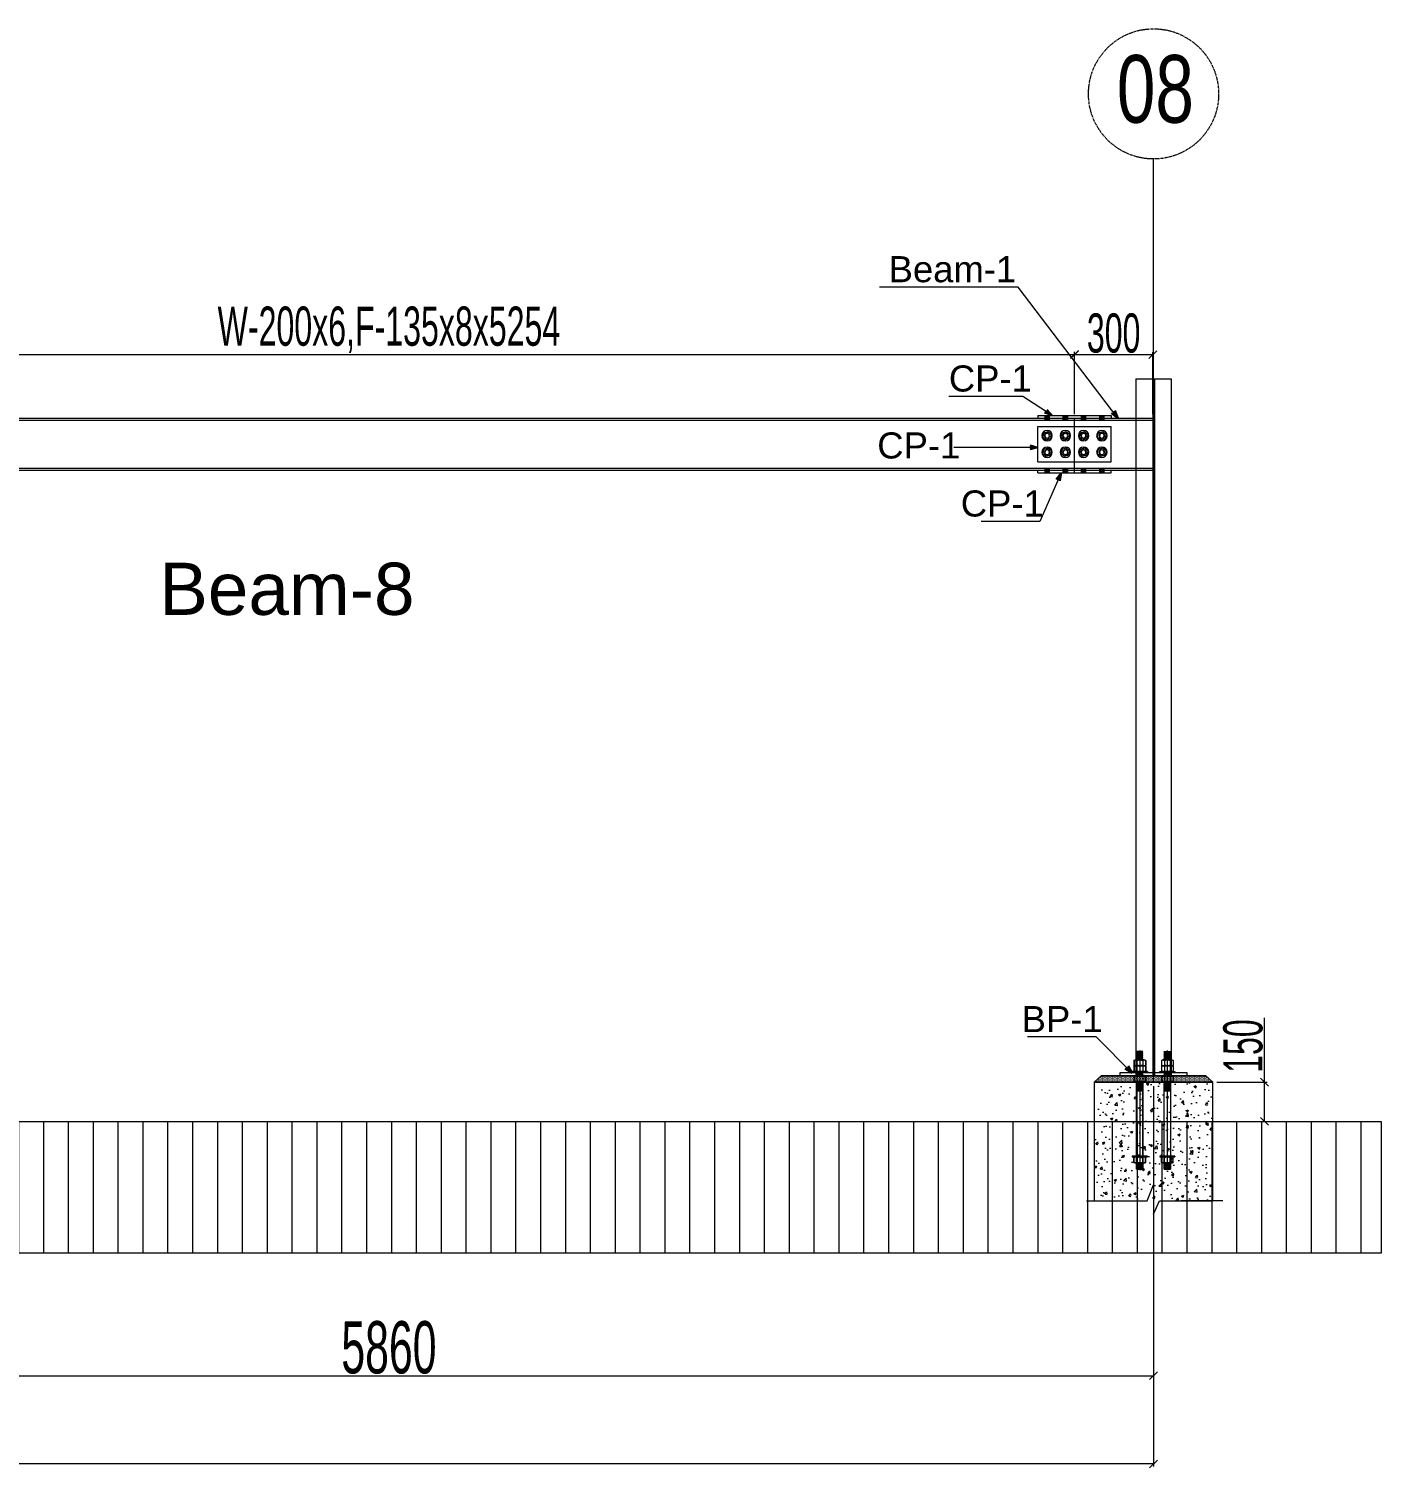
# Model space of a CAD drawing. Header units: millimetres. Extents: x -2070542 to 12330240, y -55001 to 6949969.
# Drawn here: x 1829269 to 1834451, y -41398 to -35875 of the extents above; entities that cross this region are included whole.
import ezdxf

# ---------------------------------------------------------------- set-up
doc = ezdxf.new("R2010")
doc.units = ezdxf.units.MM
doc.header["$LTSCALE"] = 0.5
doc.header["$PDMODE"] = 3
doc.linetypes.add('CENTER2', pattern=[1.125, 0.75, -0.125, 0.125, -0.125])
doc.linetypes.add('DASHDOT2', pattern=[0.5, 0.25, -0.125, 0, -0.125])
for name, color, linetype, lineweight in [('Dimantion', 7, 'Continuous', 9), ('GRIED', 251, 'Continuous', 5), ('HACTH', 8, 'Continuous', 5), ('Profile Sheet', 130, 'Continuous', 9), ('steel col', 1, 'Continuous', 13)]:
    doc.layers.add(name, color=color, linetype=linetype, lineweight=lineweight)
doc.layers.add('G text', color=7, linetype='Continuous')
doc.styles.add('MONOTEXT', font='arial.ttf')
doc.styles.get("Standard").update_dxf_attribs({"font": 'swisscl.ttf', "width": 0.8})
doc.styles.add('style01', font='swisscl.ttf')
doc.dimstyles.new('dim40', dxfattribs={"dimtxt": 40, "dimasz": 30, "dimexe": 10, "dimexo": 15, "dimgap": 5, "dimtad": 1, "dimdec": 0, "dimzin": 0, "dimdsep": 46, "dimtxsty": 'Standard', "dimblk": 'OBLIQUE', "dimcen": 0, "dimclrd": 94, "dimclre": 94, "dimclrt": 6, "dimadec": 0, "dimazin": 0, "dimtfac": 1, "dimtdec": 0, "dimtofl": 0, "dimtmove": 0, "dimatfit": 3, "dimldrblk": 'OPEN30', "dimfxl": 100, "dimtolj": 1, "dimtzin": 0, "dimlwd": 13, "dimlwe": 13, "dimarcsym": 0})
pattern_1 = [(50, (2115342.92, -73372.736), (91.092334, -7.969543), [9.525, -104.775]), (355, (2115342.92, -73372.74), (-17.621413, 95.52832), [7.62, -83.82]), (100.451, (2115350.51, -73373.4), (73.47125, 87.558344), [8.095, -89.045]), (46.1842, (2115342.92, -73347.34), (135.53952, -21.021164), [14.2875, -157.1625]), (96.6356, (2115354.22, -73349.09), (118.70212, 123.71278), [12.1425, -133.5675]), (351.184, (2115342.92, -73347.34), (118.7023, 123.71256), [11.43, -125.73]), (21, (2115355.62, -73353.686), (75.80744, -51.13276), [9.525, -104.775]), (326, (2115355.62, -73353.69), (30.901014, 92.093983), [7.62, -83.82]), (71.4514, (2115361.94, -73357.95), (106.708245, 40.96143), [8.095, -89.045]), (37.5, (2115342.92, -73372.736), (1.5443016, 42.2775194), [0, -82.804, 0, -85.09, 0, -84.1375]), (7.5, (2115342.92, -73372.736), (33.409831, 50.0902874), [0, -48.514, 0, -80.899, 0, -32.0675]), (327.5, (2115314.6, -73372.736), (67.7952976, -2.864372), [0, -31.75, 0, -99.06, 0, -131.445]), (317.5, (2115301.9, -73372.736), (74.064591, 12.713246), [0, -41.275, 0, -65.786, 0, -93.345])]
pattern_2 = [(180, (1551814.855, -73377.736), (-2.38125, 4.7625), [0, -4.7625])]

# ---------------------------------------------------------------- blocks, each defined once
blk = doc.blocks.new('Hex Nut - 10 mm side')
at = {"color": 0, "linetype": 'Continuous'}
for p, q in [((-9.2, -6.8), (-9.2, 6.8)), ((-0.7, 9.1), (-8.5, 9.1)), ((-0.7, 4.5), (-8.5, 4.5)), ((0, -6.8), (0, 6.8)), ((-0.7, -4.5), (-8.5, -4.5)), ((-0.7, -9.1), (-8.5, -9.1))]:
    blk.add_line(p, q, dxfattribs=at)
for centre, radius, start, end in [((-5, 6.8), 4.19, 147.1328, 212.8672), ((6.6, 0), 15.7, 163.2214, 196.7786), ((-4.2, 6.8), 4.19, 327.1328, 32.8672), ((-15.7, 0), 15.7, 343.2214, 16.7787), ((-5, -6.8), 4.19, 147.1328, 212.8672), ((-4.2, -6.8), 4.19, 327.1328, 32.8672)]:
    blk.add_arc(centre, radius, start, end, dxfattribs=at)
blk = doc.blocks.new('dfewer')
at = {"layer": 'Profile Sheet', "ltscale": 8}
blk.add_line((2170268.4, 1870419.9), (2170268.4, 1869965), dxfattribs=at)
at = {"layer": 'steel col', "lineweight": 9}
for p, q in [((2170280.4, 1870415), (2170256.4, 1870415)), ((2170257.9, 1870412.5), (2170256.4, 1870415)), ((2170278.9, 1870412.5), (2170256.4, 1870415)), ((2170256.4, 1870410), (2170257.9, 1870412.5)), ((2170280.4, 1870410), (2170256.4, 1870410)), ((2170257.9, 1870407.5), (2170256.4, 1870410)), ((2170278.9, 1870407.5), (2170256.4, 1870410)), ((2170256.4, 1870405), (2170257.9, 1870407.5)), ((2170280.4, 1870405), (2170256.4, 1870405)), ((2170257.9, 1870402.5), (2170256.4, 1870405)), ((2170278.9, 1870402.5), (2170256.4, 1870405)), ((2170256.4, 1870400), (2170257.9, 1870402.5)), ((2170280.4, 1870400), (2170256.4, 1870400)), ((2170257.9, 1870397.5), (2170256.4, 1870400)), ((2170278.9, 1870397.5), (2170256.4, 1870400)), ((2170256.4, 1870395), (2170257.9, 1870397.5)), ((2170280.4, 1870395), (2170256.4, 1870395)), ((2170257.9, 1870392.5), (2170256.4, 1870395)), ((2170278.9, 1870392.5), (2170256.4, 1870395)), ((2170256.4, 1870390), (2170257.9, 1870392.5)), ((2170280.4, 1870390), (2170256.4, 1870390)), ((2170257.9, 1870387.5), (2170256.4, 1870390)), ((2170278.9, 1870387.5), (2170256.4, 1870390)), ((2170256.4, 1870385), (2170257.9, 1870387.5)), ((2170280.4, 1870385), (2170256.4, 1870385)), ((2170257.4, 1870383.3), (2170256.4, 1870385)), ((2170271.1, 1870383.3), (2170256.4, 1870385)), ((2170278.9, 1870412.5), (2170257.9, 1870412.5)), ((2170280.4, 1870410), (2170257.9, 1870412.5)), ((2170278.9, 1870407.5), (2170257.9, 1870407.5)), ((2170280.4, 1870405), (2170257.9, 1870407.5)), ((2170278.9, 1870402.5), (2170257.9, 1870402.5)), ((2170280.4, 1870400), (2170257.9, 1870402.5)), ((2170278.9, 1870397.5), (2170257.9, 1870397.5)), ((2170280.4, 1870395), (2170257.9, 1870397.5)), ((2170278.9, 1870392.5), (2170257.9, 1870392.5)), ((2170280.4, 1870390), (2170257.9, 1870392.5)), ((2170278.9, 1870387.5), (2170257.9, 1870387.5)), ((2170280.4, 1870385), (2170257.9, 1870387.5)), ((2170278.9, 1870412.5), (2170280.4, 1870415)), ((2170280.4, 1870410), (2170278.9, 1870412.5)), ((2170278.9, 1870407.5), (2170280.4, 1870410)), ((2170280.4, 1870405), (2170278.9, 1870407.5)), ((2170278.9, 1870402.5), (2170280.4, 1870405)), ((2170280.4, 1870400), (2170278.9, 1870402.5)), ((2170278.9, 1870397.5), (2170280.4, 1870400)), ((2170280.4, 1870395), (2170278.9, 1870397.5)), ((2170278.9, 1870392.5), (2170280.4, 1870395)), ((2170280.4, 1870390), (2170278.9, 1870392.5)), ((2170278.9, 1870387.5), (2170280.4, 1870390)), ((2170280.4, 1870385), (2170278.9, 1870387.5)), ((2170279.4, 1870383.3), (2170280.4, 1870385)), ((2170238.9, 1870338.4), (2170238.9, 1870335)), ((2170297.4, 1870338.4), (2170238.9, 1870338.4)), ((2170268.4, 1870335), (2170238.9, 1870335)), ((2170239.2, 1870335), (2170297.6, 1870335)), ((2170288.4, 1870335), (2170248.4, 1870335)), ((2170280.4, 1870335), (2170256.4, 1870335)), ((2170256.4, 1870332.5), (2170257.9, 1870335)), ((2170280.4, 1870332.5), (2170256.4, 1870332.5)), ((2170257.9, 1870330), (2170256.4, 1870332.5)), ((2170278.9, 1870330), (2170256.4, 1870332.5)), ((2170256.4, 1870327.5), (2170257.9, 1870330)), ((2170280.4, 1870327.5), (2170256.4, 1870327.5)), ((2170257.9, 1870325), (2170256.4, 1870327.5)), ((2170256.7, 1870323), (2170257.9, 1870325)), ((2170278.9, 1870335), (2170257.9, 1870335)), ((2170280.4, 1870332.5), (2170257.9, 1870335)), ((2170278.9, 1870330), (2170257.9, 1870330)), ((2170280.4, 1870327.5), (2170257.9, 1870330)), ((2170278.9, 1870325), (2170257.9, 1870325)), ((2170280.4, 1870323), (2170257.9, 1870325)), ((2170268.4, 1870335), (2170297.4, 1870335)), ((2170280.4, 1870332.5), (2170278.9, 1870335)), ((2170278.9, 1870330), (2170280.4, 1870332.5)), ((2170280.4, 1870327.5), (2170278.9, 1870330)), ((2170278.9, 1870325), (2170280.4, 1870327.5)), ((2170280.4, 1870323), (2170278.9, 1870325)), ((2170297.4, 1870335), (2170297.4, 1870338.4)), ((2170280.4, 1870300.5), (2170256.4, 1870300.5)), ((2170257.9, 1870298), (2170256.4, 1870300.5)), ((2170278.9, 1870298), (2170256.4, 1870300.5)), ((2170256.4, 1870295), (2170257.9, 1870298)), ((2170280.4, 1870295), (2170256.4, 1870295)), ((2170280.4, 1870295), (2170256.4, 1870295)), ((2170257.9, 1870292.5), (2170256.4, 1870295)), ((2170278.9, 1870292.5), (2170256.4, 1870295)), ((2170256.4, 1870289.4), (2170257.9, 1870292.5)), ((2170280.4, 1870289.4), (2170256.4, 1870289.4)), ((2170280.4, 1870289.4), (2170256.4, 1870289.4)), ((2170257.9, 1870286.9), (2170256.4, 1870289.4)), ((2170278.9, 1870286.9), (2170256.4, 1870289.4)), ((2170256.4, 1870283.9), (2170257.9, 1870286.9)), ((2170280.4, 1870283.9), (2170256.4, 1870283.9)), ((2170280.4, 1870283.9), (2170256.4, 1870283.9)), ((2170257.9, 1870281.4), (2170256.4, 1870283.9)), ((2170278.9, 1870281.4), (2170256.4, 1870283.9)), ((2170256.4, 1870278.3), (2170257.9, 1870281.4)), ((2170280.4, 1870278.3), (2170256.4, 1870278.3)), ((2170280.4, 1870278.3), (2170256.4, 1870278.3)), ((2170257.9, 1870275.8), (2170256.4, 1870278.3)), ((2170278.9, 1870275.8), (2170256.4, 1870278.3)), ((2170256.4, 1870272.8), (2170257.9, 1870275.8)), ((2170280.4, 1870272.8), (2170256.4, 1870272.8)), ((2170280.4, 1870272.8), (2170256.4, 1870272.8)), ((2170257.9, 1870270.3), (2170256.4, 1870272.8)), ((2170278.9, 1870270.3), (2170256.4, 1870272.8)), ((2170256.4, 1870267.2), (2170257.9, 1870270.3)), ((2170278.9, 1870298), (2170257.9, 1870298)), ((2170280.4, 1870295), (2170257.9, 1870298)), ((2170278.9, 1870292.5), (2170257.9, 1870292.5)), ((2170280.4, 1870289.4), (2170257.9, 1870292.5)), ((2170278.9, 1870286.9), (2170257.9, 1870286.9)), ((2170280.4, 1870283.9), (2170257.9, 1870286.9)), ((2170278.9, 1870281.4), (2170257.9, 1870281.4)), ((2170280.4, 1870278.3), (2170257.9, 1870281.4)), ((2170278.9, 1870275.8), (2170257.9, 1870275.8)), ((2170280.4, 1870272.8), (2170257.9, 1870275.8)), ((2170278.9, 1870270.3), (2170257.9, 1870270.3)), ((2170280.4, 1870267.2), (2170257.9, 1870270.3)), ((2170278.9, 1870298), (2170280.4, 1870300.5)), ((2170280.4, 1870295), (2170278.9, 1870298)), ((2170278.9, 1870292.5), (2170280.4, 1870295)), ((2170280.4, 1870289.4), (2170278.9, 1870292.5)), ((2170278.9, 1870286.9), (2170280.4, 1870289.4)), ((2170280.4, 1870283.9), (2170278.9, 1870286.9)), ((2170278.9, 1870281.4), (2170280.4, 1870283.9)), ((2170280.4, 1870278.3), (2170278.9, 1870281.4)), ((2170278.9, 1870275.8), (2170280.4, 1870278.3)), ((2170280.4, 1870272.8), (2170278.9, 1870275.8)), ((2170278.9, 1870270.3), (2170280.4, 1870272.8)), ((2170280.4, 1870267.2), (2170278.9, 1870270.3)), ((2170280.4, 1870267.2), (2170256.4, 1870267.2)), ((2170280.4, 1870267.2), (2170256.4, 1870267.2)), ((2170257.9, 1870265), (2170256.4, 1870267.2)), ((2170279, 1870265), (2170256.4, 1870267.2)), ((2170256.4, 1870265), (2170280.4, 1870265)), ((2170279, 1870265), (2170257.9, 1870265)), ((2170279, 1870265), (2170280.4, 1870267.2)), ((2170268.4, 1870015), (2170238.9, 1870015)), ((2170238.9, 1870015), (2170297.4, 1870015)), ((2170238.9, 1870015), (2170238.9, 1870011.5)), ((2170297.4, 1870011.5), (2170238.9, 1870011.5)), ((2170288.4, 1870015), (2170248.4, 1870015)), ((2170268.4, 1870015), (2170297.4, 1870015)), ((2170297.4, 1870015), (2170297.4, 1870011.5)), ((2170256.4, 1869985), (2170257.9, 1869987.5)), ((2170280.4, 1869985), (2170256.4, 1869985)), ((2170257.9, 1869982.5), (2170256.4, 1869985)), ((2170278.9, 1869982.5), (2170256.4, 1869985)), ((2170256.4, 1869980), (2170257.9, 1869982.5)), ((2170280.4, 1869980), (2170256.4, 1869980)), ((2170257.9, 1869977.5), (2170256.4, 1869980)), ((2170278.9, 1869977.5), (2170256.4, 1869980)), ((2170256.4, 1869975), (2170257.9, 1869977.5)), ((2170280.4, 1869975), (2170256.4, 1869975)), ((2170257.9, 1869972.5), (2170256.4, 1869975)), ((2170278.9, 1869972.5), (2170256.4, 1869975)), ((2170256.4, 1869970), (2170257.9, 1869972.5)), ((2170280.4, 1869970), (2170256.4, 1869970)), ((2170257.9, 1869967.5), (2170256.4, 1869970)), ((2170278.9, 1869967.5), (2170256.4, 1869970)), ((2170256.4, 1869965), (2170257.9, 1869967.5)), ((2170280.4, 1869965), (2170256.4, 1869965)), ((2170257.9, 1869987.5), (2170256.9, 1869989.1)), ((2170278.9, 1869987.5), (2170257.9, 1869987.5)), ((2170280.4, 1869985), (2170257.9, 1869987.5)), ((2170278.9, 1869982.5), (2170257.9, 1869982.5)), ((2170280.4, 1869980), (2170257.9, 1869982.5)), ((2170278.9, 1869977.5), (2170257.9, 1869977.5)), ((2170280.4, 1869975), (2170257.9, 1869977.5)), ((2170278.9, 1869972.5), (2170257.9, 1869972.5)), ((2170280.4, 1869970), (2170257.9, 1869972.5)), ((2170278.9, 1869967.5), (2170257.9, 1869967.5)), ((2170278.9, 1869967.5), (2170257.9, 1869967.5)), ((2170280.4, 1869965), (2170257.9, 1869967.5)), ((2170278.9, 1869987.5), (2170264.6, 1869989.1)), ((2170278.9, 1869987.5), (2170279.8, 1869989.1)), ((2170280.4, 1869985), (2170278.9, 1869987.5)), ((2170278.9, 1869982.5), (2170280.4, 1869985)), ((2170280.4, 1869980), (2170278.9, 1869982.5)), ((2170278.9, 1869977.5), (2170280.4, 1869980)), ((2170280.4, 1869975), (2170278.9, 1869977.5)), ((2170278.9, 1869972.5), (2170280.4, 1869975)), ((2170280.4, 1869970), (2170278.9, 1869972.5)), ((2170278.9, 1869967.5), (2170280.4, 1869970)), ((2170280.4, 1869965), (2170278.9, 1869967.5))]:
    blk.add_line(p, q, dxfattribs=at)
blk.add_lwpolyline([(2170280.4, 1869965), (2170280.4, 1870300.5), (2170256.4, 1870300.5), (2170256.4, 1869965)], dxfattribs=at)
at = {"layer": 'steel col', "lineweight": 9, "extrusion": (0, 0, -1), "yscale": 2.453299200162292, "rotation": 90}
for p, xscale, zscale in [((-2170268.4, 1870383.3), 2.453299200162292, -2.4532992), ((-2170268.4, 1870360.9), 2.453299200162292, -2.4532992), ((-2170268.4, 1869989.1), -2.453299200162292, -2.453299200162292)]:
    blk.add_blockref('Hex Nut - 10 mm side', p, dxfattribs=dict(at, xscale=xscale, zscale=zscale))
at = {"layer": 'steel col', "lineweight": 9, "yscale": 2.453299200162292, "zscale": 2.453299200162292, "rotation": 90}
for p, xscale in [((2170268.4, 1870383.3), 2.453299200162292), ((2170268.4, 1870360.9), 2.453299200162292), ((2170268.4, 1870323), 2.453299200162292), ((2170268.4, 1869989.1), -2.453299200162292)]:
    blk.add_blockref('Hex Nut - 10 mm side', p, dxfattribs=dict(at, xscale=xscale))
blk = doc.blocks.new('_Oblique')
at = {"color": 0, "linetype": 'ByBlock', "lineweight": -2}
blk.add_line((-0.5, -0.5), (0.5, 0.5), dxfattribs=at)
blk = doc.blocks.new('_Open30')
at = {"color": 0, "linetype": 'ByBlock', "lineweight": -2}
for p, q in [((-1, 0.27), (0, 0)), ((0, 0), (-1, -0.27)), ((0, 0), (-1, 0))]:
    blk.add_line(p, q, dxfattribs=at)
blk = doc.blocks.new('*D157')
at = {"color": 94, "lineweight": 13, "transparency": 16777216}
for p, q in [((1834003.9, -39911.5), (1834003.9, -39664.6)), ((1833821.4, -39911.5), (1834013.9, -39911.5)), ((1834003.9, -40061.5), (1834003.9, -39911.5)), ((1833821.4, -40061.5), (1834013.9, -40061.5))]:
    blk.add_line(p, q, dxfattribs=at)
at = {"layer": 'Defpoints', "color": 0, "lineweight": 13, "transparency": 16777216}
for p in [(1833806.4, -39911.5), (1834003.9, -39911.5), (1833806.4, -40061.5)]:
    blk.add_point(p, dxfattribs=at)
at = {"color": 94, "lineweight": 13, "transparency": 16777216, "xscale": 30, "yscale": 30, "zscale": 30}
for p, rotation in [((1834003.9, -39911.5), 90), ((1834003.9, -40061.5), 270)]:
    blk.add_blockref('_Oblique', p, dxfattribs=dict(at, rotation=rotation))
at = {"color": 6, "lineweight": 18, "transparency": 16777216, "insert": (1833922.1, -39773), "char_height": 150, "attachment_point": 5, "rotation": 90}
blk.add_mtext('\\A1;150', dxfattribs=at)
blk = doc.blocks.new('*D158')
at = {"color": 94, "lineweight": 13, "transparency": 16777216}
for p, q in [((1834003.9, -39911.5), (1834003.9, -39664.6)), ((1833821.4, -39911.5), (1834013.9, -39911.5)), ((1834003.9, -40061.5), (1834003.9, -39911.5)), ((1833821.4, -40061.5), (1834013.9, -40061.5))]:
    blk.add_line(p, q, dxfattribs=at)
at = {"layer": 'Defpoints', "color": 0, "lineweight": 13, "transparency": 16777216}
for p in [(1833806.4, -39911.5), (1834003.9, -39911.5), (1833806.4, -40061.5)]:
    blk.add_point(p, dxfattribs=at)
at = {"color": 94, "lineweight": 13, "transparency": 16777216, "xscale": 30, "yscale": 30, "zscale": 30}
for p, rotation in [((1834003.9, -39911.5), 90), ((1834003.9, -40061.5), 270)]:
    blk.add_blockref('_Oblique', p, dxfattribs=dict(at, rotation=rotation))
at = {"color": 6, "lineweight": 18, "transparency": 16777216, "insert": (1833922.1, -39773), "char_height": 150, "attachment_point": 5, "rotation": 90}
blk.add_mtext('\\A1;150', dxfattribs=at)
blk = doc.blocks.new('*D136')
at = {"color": 94, "lineweight": 13, "transparency": 16777216}
for p, q in [((1828021.9, -37351.5), (1828021.9, -37112.6)), ((1833275.9, -37351.5), (1833275.9, -37112.6)), ((1828021.9, -37122.6), (1833275.9, -37122.6))]:
    blk.add_line(p, q, dxfattribs=at)
at = {"layer": 'Defpoints', "color": 0, "lineweight": 13, "transparency": 16777216}
for p in [(1833275.9, -37122.6), (1828021.9, -37366.5), (1833275.9, -37366.5)]:
    blk.add_point(p, dxfattribs=at)
at = {"color": 94, "lineweight": 13, "transparency": 16777216, "xscale": 30, "yscale": 30, "zscale": 30, "rotation": 180}
blk.add_blockref('_Oblique', (1828021.9, -37122.6), dxfattribs=at)
at = {"color": 94, "lineweight": 13, "transparency": 16777216, "xscale": 30, "yscale": 30, "zscale": 30}
blk.add_blockref('_Oblique', (1833275.9, -37122.6), dxfattribs=at)
at = {"color": 6, "lineweight": 18, "transparency": 16777216, "insert": (1830648.9, -37028.3), "char_height": 150, "attachment_point": 5}
blk.add_mtext('\\A1;W-200x6,F-135x8x5254', dxfattribs=at)
blk = doc.blocks.new('18 mm nut')
at = {"color": 1, "lineweight": 0}
blk.add_lwpolyline([(2042693.6, 1753460.5), (2042685.1, 1753445.8), (2042693.6, 1753431.1), (2042710.6, 1753431.1), (2042719.1, 1753445.8), (2042710.6, 1753460.5)], close=True, dxfattribs=at)
at = {"lineweight": 0}
blk.add_circle((2042702.1, 1753445.8), 20, dxfattribs=at)
at = {"color": 7, "linetype": 'DASHDOT2', "lineweight": 15, "ltscale": 20}
blk.add_circle((2042701.9, 1753445.6), 11, dxfattribs=at)
at = {"color": 1, "lineweight": 0}
blk.add_circle((2042702.1, 1753445.8), 9, dxfattribs=at)
blk = doc.blocks.new('erwrrw')
at = {"layer": 'steel col', "lineweight": 18}
for p, q in [((1844168.8, 59694.1), (1844168.8, 59829.1)), ((1844168.8, 59829.1), (1844448.8, 59829.1)), ((1844448.8, 59694.1), (1844448.8, 59829.1)), ((1844168.8, 59694.1), (1844448.8, 59694.1))]:
    blk.add_line(p, q, dxfattribs=at)
at = {"lineweight": 13, "extrusion": (0, 0, -1), "zscale": -1}
for p, rotation in [((-2164676.4, -2613126.1), 42.52046294639687), ((-2164746.3, -2613126.1), 42.52046294639698), ((-2164816.3, -2613126.1), 42.52046294639698), ((-2164886.3, -2613126.1), 42.52046294639687), ((-2164676.4, -2613189.6), 42.52046294639687), ((-2164746.3, -2613189.6), 42.52046294639698), ((-2164816.3, -2613189.6), 42.52046294639698), ((-2164886.3, -2613189.6), 42.52046294639687)]:
    blk.add_blockref('18 mm nut', p, dxfattribs=dict(at, rotation=rotation))
blk = doc.blocks.new('tetet')
at = {"lineweight": 13}
blk.add_line((1842239.1, 59281.1), (1842239.1, 59491.1), dxfattribs=at)
at = {"color": 6, "const_width": 22}
for points in [[(1842134.1, 59501.1), (1842134.1, 59483.1)], [(1842204.1, 59501.1), (1842204.1, 59483.1)], [(1842274.1, 59501.1), (1842274.1, 59483.1)], [(1842344.1, 59501.1), (1842344.1, 59483.1)], [(1842134.1, 59299.1), (1842134.1, 59281.1)], [(1842204.1, 59299.1), (1842204.1, 59281.1)], [(1842274.1, 59299.1), (1842274.1, 59281.1)], [(1842344.1, 59299.1), (1842344.1, 59281.1)]]:
    blk.add_lwpolyline(points, dxfattribs=at)
at = {"layer": 'steel col', "lineweight": 18}
for p, q in [((1842099.1, 59501.1), (1842379.1, 59501.1)), ((1842099.1, 59501.1), (1842099.1, 59491.1)), ((1842134.1, 59483.1), (1842134.1, 59493.1)), ((1842204.1, 59483.1), (1842204.1, 59493.1)), ((1842274.1, 59483.1), (1842274.1, 59493.1)), ((1842344.1, 59483.1), (1842344.1, 59493.1)), ((1842379.1, 59501.1), (1842379.1, 59491.1)), ((1842099.1, 59281.1), (1842099.1, 59291.1)), ((1842099.1, 59281.1), (1842379.1, 59281.1)), ((1842134.1, 59281.1), (1842134.1, 59291.1)), ((1842204.1, 59281.1), (1842204.1, 59291.1)), ((1842274.1, 59281.1), (1842274.1, 59291.1)), ((1842344.1, 59281.1), (1842344.1, 59291.1)), ((1842379.1, 59281.1), (1842379.1, 59291.1))]:
    blk.add_line(p, q, dxfattribs=at)
at = {"lineweight": 13}
blk.add_blockref('erwrrw', (-2069.7, -370.5), dxfattribs=at)
blk = doc.blocks.new('*D138')
at = {"color": 94, "lineweight": 13, "transparency": 16777216}
for p, q in [((1833275.9, -37351.5), (1833275.9, -37113.6)), ((1833575.9, -37351.5), (1833575.9, -37113.6)), ((1833275.9, -37123.6), (1833575.9, -37123.6))]:
    blk.add_line(p, q, dxfattribs=at)
at = {"layer": 'Defpoints', "color": 0, "lineweight": 13, "transparency": 16777216}
for p in [(1833575.9, -37123.6), (1833275.9, -37366.5), (1833575.9, -37366.5)]:
    blk.add_point(p, dxfattribs=at)
at = {"color": 94, "lineweight": 13, "transparency": 16777216, "xscale": 30, "yscale": 30, "zscale": 30, "rotation": 180}
blk.add_blockref('_Oblique', (1833275.9, -37123.6), dxfattribs=at)
at = {"color": 94, "lineweight": 13, "transparency": 16777216, "xscale": 30, "yscale": 30, "zscale": 30}
blk.add_blockref('_Oblique', (1833575.9, -37123.6), dxfattribs=at)
at = {"color": 6, "lineweight": 18, "transparency": 16777216, "insert": (1833425.9, -37041.7), "char_height": 150, "attachment_point": 5}
blk.add_mtext('\\A1;300', dxfattribs=at)
blk = doc.blocks.new('*D190')
at = {"color": 94, "lineweight": 13, "transparency": 16777216}
for p, q in [((1827718.9, -39926.5), (1827718.9, -41046.1)), ((1833578.9, -39926.5), (1833578.9, -41046.1)), ((1827718.9, -41036.1), (1833578.9, -41036.1))]:
    blk.add_line(p, q, dxfattribs=at)
at = {"layer": 'Defpoints', "color": 0, "lineweight": 13, "transparency": 16777216}
for p in [(1827718.9, -39911.5), (1833578.9, -39911.5), (1833578.9, -41036.1)]:
    blk.add_point(p, dxfattribs=at)
at = {"color": 94, "lineweight": 13, "transparency": 16777216, "xscale": 30, "yscale": 30, "zscale": 30, "rotation": 180}
blk.add_blockref('_Oblique', (1827718.9, -41036.1), dxfattribs=at)
at = {"color": 94, "lineweight": 13, "transparency": 16777216, "xscale": 30, "yscale": 30, "zscale": 30}
blk.add_blockref('_Oblique', (1833578.9, -41036.1), dxfattribs=at)
at = {"color": 6, "lineweight": 18, "transparency": 16777216, "insert": (1830648.9, -40928.6), "char_height": 200, "attachment_point": 5}
blk.add_mtext('\\A1;5860', dxfattribs=at)
blk = doc.blocks.new('*D191')
at = {"color": 94, "lineweight": 13, "transparency": 16777216}
for p, q in [((1808955.9, -39926.5), (1808955.9, -41384.4)), ((1833578.9, -39926.5), (1833578.9, -41384.4)), ((1833578.9, -41374.4), (1808955.9, -41374.4))]:
    blk.add_line(p, q, dxfattribs=at)
at = {"layer": 'Defpoints', "color": 0, "lineweight": 13, "transparency": 16777216}
for p in [(1808955.9, -39911.5), (1833578.9, -39911.5), (1808955.9, -41374.4)]:
    blk.add_point(p, dxfattribs=at)
at = {"color": 94, "lineweight": 13, "transparency": 16777216, "xscale": 30, "yscale": 30, "zscale": 30, "rotation": 180}
blk.add_blockref('_Oblique', (1808955.9, -41374.4), dxfattribs=at)
at = {"color": 94, "lineweight": 13, "transparency": 16777216, "xscale": 30, "yscale": 30, "zscale": 30}
blk.add_blockref('_Oblique', (1833578.9, -41374.4), dxfattribs=at)
at = {"color": 6, "lineweight": 18, "transparency": 16777216, "insert": (1821262.5, -41266.9), "char_height": 200, "attachment_point": 5}
blk.add_mtext('\\A1;24623', dxfattribs=at)

msp = doc.modelspace()

# ---------------------------------------------------------------- hatches: boundary and pattern name
at = {"lineweight": 13}
h = msp.add_hatch(dxfattribs=at)
h.set_pattern_fill('DOTS', color=256, scale=3, style=0)
h.set_pattern_definition(pattern_2)
h.paths.add_polyline_path([(1833779.8, -39886.5), (1833377.9, -39886.5), (1833351.4, -39911.5), (1833806.4, -39911.5)])
h = msp.add_hatch(dxfattribs=at)
h.set_pattern_fill('DOTS', color=256, scale=3, style=0)
h.set_pattern_definition(pattern_2)
h.paths.add_polyline_path([(1833779.8, -39886.5), (1833377.9, -39886.5), (1833351.4, -39911.5), (1833806.4, -39911.5)])
at = {"layer": 'Dimantion', "lineweight": 9}
h = msp.add_hatch(dxfattribs=at)
h.set_pattern_fill('ANSI31', color=251, scale=30, angle=45, style=0)
h.set_pattern_definition([(90, (2106884.5, 30299.07), (-95.25, 2e-14), [])])
h.paths.add_polyline_path([(1808395.1, -40061.5), (1834451.1, -40061.5), (1834451.1, -40566.3), (1808395.1, -40566.3)])
at = {"layer": 'HACTH'}
h = msp.add_hatch(dxfattribs=at)
h.set_pattern_fill('AR-CONC', color=256, scale=0.5)
h.set_pattern_definition(pattern_1)
edge = h.paths.add_edge_path()
edge.add_line((1833601.9, -40366.5), (1833806.4, -40366.5))
edge.add_line((1833806.4, -40366.5), (1833806.4, -39911.5))
edge.add_line((1833806.4, -39911.5), (1833351.4, -39911.5))
edge.add_line((1833351.4, -39911.5), (1833351.4, -40366.5))
edge.add_line((1833351.4, -40366.5), (1833553.9, -40366.5))
h = msp.add_hatch(dxfattribs=at)
h.set_pattern_fill('AR-CONC', color=256, scale=0.5)
h.set_pattern_definition(pattern_1)
edge = h.paths.add_edge_path()
edge.add_line((1833601.9, -40366.5), (1833806.4, -40366.5))
edge.add_line((1833806.4, -40366.5), (1833806.4, -39911.5))
edge.add_line((1833806.4, -39911.5), (1833351.4, -39911.5))
edge.add_line((1833351.4, -39911.5), (1833351.4, -40366.5))
edge.add_line((1833351.4, -40366.5), (1833553.9, -40366.5))

# ---------------------------------------------------------------- linework, layer by layer
at = {"lineweight": 13}
for p, q in [((1833578.9, -39911.5), (1833578.9, -36373.8)), ((1833511.4, -37216.5), (1833646.4, -37216.5)), ((1833575.9, -37216.5), (1833575.9, -39886.5)), ((1833578.9, -37216.5), (1833578.9, -39886.5)), ((1833578.9, -37216.5), (1833578.9, -39886.5)), ((1833581.9, -37216.5), (1833581.9, -39886.5)), ((1833351.4, -39911.5), (1833806.4, -39911.5)), ((1833351.4, -39911.5), (1833806.4, -39911.5)), ((1833779.8, -39886.5), (1833377.9, -39886.5)), ((1833779.8, -39886.5), (1833377.9, -39886.5)), ((1833553.9, -40366.5), (1833578.9, -40304.6)), ((1833553.9, -40366.5), (1833578.9, -40304.6)), ((1833578.9, -40304.6), (1833578.9, -40417.4)), ((1833578.9, -40304.6), (1833578.9, -40417.4)), ((1833322.5, -40366.5), (1833553.9, -40366.5)), ((1833322.5, -40366.5), (1833553.9, -40366.5)), ((1833578.9, -40417.4), (1833601.9, -40366.5)), ((1833578.9, -40417.4), (1833601.9, -40366.5)), ((1833601.9, -40366.5), (1833797, -40366.5)), ((1833601.9, -40366.5), (1833797, -40366.5)), ((1833844.5, -40366.5), (1833682.9, -40366.5)), ((1833844.5, -40366.5), (1833682.9, -40366.5))]:
    msp.add_line(p, q, dxfattribs=at)
msp.add_lwpolyline([(1833779.8, -39886.5), (1833377.9, -39886.5), (1833351.4, -39911.5), (1833806.4, -39911.5)], close=True, dxfattribs=at)
msp.add_lwpolyline([(1833779.8, -39886.5), (1833377.9, -39886.5), (1833351.4, -39911.5), (1833806.4, -39911.5)], close=True, dxfattribs=at)
at = {"layer": 'Dimantion', "color": 251, "lineweight": 9}
msp.add_lwpolyline([(1808395.1, -40061.5), (1834451.1, -40061.5), (1834451.1, -40566.3), (1808395.1, -40566.3)], close=True, dxfattribs=at)
at = {"layer": 'GRIED', "linetype": 'CENTER2', "ltscale": 30}
msp.add_circle((1833578.9, -36124.4), 249.4, dxfattribs=at)
at = {"layer": 'HACTH'}
msp.add_lwpolyline([(1833601.9, -40366.5), (1833806.4, -40366.5), (1833806.4, -39911.5), (1833351.4, -39911.5), (1833351.4, -40366.5), (1833553.9, -40366.5)], dxfattribs=at)
msp.add_lwpolyline([(1833601.9, -40366.5), (1833806.4, -40366.5), (1833806.4, -39911.5), (1833351.4, -39911.5), (1833351.4, -40366.5), (1833553.9, -40366.5)], dxfattribs=at)
at = {"layer": 'steel col', "lineweight": 18}
for p, q in [((1833511.4, -37216.5), (1833511.4, -39886.5)), ((1833511.4, -37216.5), (1833646.4, -37216.5)), ((1833646.4, -37216.5), (1833646.4, -39886.5)), ((1808955.9, -37366.5), (1833578.9, -37366.5)), ((1808955.9, -37374.5), (1833578.9, -37374.5)), ((1808955.9, -37558.5), (1833578.9, -37558.5)), ((1808955.9, -37566.5), (1833578.9, -37566.5))]:
    msp.add_line(p, q, dxfattribs=at)
msp.add_lwpolyline([(1833451.4, -39874.5), (1833706.4, -39874.5), (1833706.4, -39886.5), (1833451.4, -39886.5)], close=True, dxfattribs=at)
msp.add_lwpolyline([(1833451.4, -39874.5), (1833706.4, -39874.5), (1833706.4, -39886.5), (1833451.4, -39886.5)], close=True, dxfattribs=at)

# ---------------------------------------------------------------- block references
at = {"lineweight": 13}
msp.add_blockref('tetet', (-8963.2, -96857.5), dxfattribs=at)
at = {"lineweight": 18}
msp.add_blockref('dfewer', (-336742, -1910209.4), dxfattribs=at)
msp.add_blockref('dfewer', (-336742, -1910209.4), dxfattribs=at)
at = {"lineweight": 18, "xscale": -1}
for p in [(4003794.5, -1910209.4), (4003794.5, -1910209.4), (4003899.8, -1910209.4), (4003899.8, -1910209.4)]:
    msp.add_blockref('dfewer', p, dxfattribs=at)

# ---------------------------------------------------------------- texts
at = {"color": 7, "lineweight": 13, "width": 2025.961, "style": 'MONOTEXT'}
for s, insert, char_height, attachment_point in [('Beam-1', (1832563.6, -36847.5), 100, 7), ('CP-1', (1832794.4, -37266.3), 100, 7), ('CP-1', (1832520.1, -37522.9), 100, 7), ('CP-1', (1832840.1, -37745.3), 100, 7), ('Beam-8', (1830746.9, -38123.6), 200, 9)]:
    msp.add_mtext(s, dxfattribs=dict(at, insert=insert, char_height=char_height, attachment_point=attachment_point))
at = {"color": 7, "lineweight": 13, "insert": (1833073.3, -39719.7), "char_height": 100, "width": 2025.961, "attachment_point": 7, "rotation": 360, "style": 'MONOTEXT'}
msp.add_mtext('BP-1', dxfattribs=at)
msp.add_mtext('BP-1', dxfattribs=at)
at = {"layer": 'G text', "linetype": 'Continuous', "style": 'style01'}
msp.add_text('08', height=259.15, dxfattribs=at).set_placement((1833438.1, -36234.8, -88.8))

# ---------------------------------------------------------------- dimensions: what is measured, and where the dimension line sits
at = {"lineweight": 18}
dim = msp.add_linear_dim(base=(1833275.9, -37122.6), p1=(1828021.9, -37366.5), p2=(1833275.9, -37366.5), text='W-200x6,F-135x8x<>', dimstyle='dim40', override={"dimtxt": 150}, dxfattribs=at)
dim.commit()
dim.dimension.update_dxf_attribs({"geometry": '*D136', "text_midpoint": (1830648.9, -37028.3)})
for base, p1, p2, override, picture, middle in [((1833575.9, -37123.6), (1833275.9, -37366.5), (1833575.9, -37366.5), {"dimtxt": 150}, '*D138', (1833425.9, -37041.7)), ((1833578.9, -41036.1), (1827718.9, -39911.5), (1833578.9, -39911.5), {"dimtxt": 200}, '*D190', (1830648.9, -40928.6))]:
    dim = msp.add_linear_dim(base=base, p1=p1, p2=p2, dimstyle='dim40', override=override, dxfattribs=at)
    dim.commit()
    dim.dimension.update_dxf_attribs({"geometry": picture, "text_midpoint": middle})
for picture in ['*D157', '*D158']:
    dim = msp.add_linear_dim(base=(1834003.9, -39911.5), p1=(1833806.4, -40061.5), p2=(1833806.4, -39911.5), angle=90, dimstyle='dim40', override={"dimtxt": 150}, dxfattribs=at)
    dim.commit()
    dim.dimension.update_dxf_attribs({"geometry": picture, "text_midpoint": (1833922.1, -39773)})
dim = msp.add_linear_dim(base=(1808955.9, -41374.4), p1=(1833578.9, -39911.5), p2=(1808955.9, -39911.5), dimstyle='dim40', override={"dimtxt": 200}, dxfattribs=at)
dim.commit()
dim.dimension.update_dxf_attribs({"geometry": '*D191', "text_midpoint": (1821262.5, -41374.4), "dimtype": 160})

# ---------------------------------------------------------------- leaders
at = {"lineweight": 13}
for points in [[(1833442.5, -37366.5), (1833059.8, -36864.7), (1832528.6, -36864.7)], [(1833190.9, -37356.5), (1833077.8, -37283.5), (1832794.8, -37283.5)], [(1833135.9, -37478.9), (1832813.8, -37478.9)], [(1833224.6, -37576.5), (1833143.4, -37763.2), (1832918.7, -37763.2)], [(1833497.2, -39876.2), (1833359.5, -39737.5), (1833095.4, -39737.5)], [(1833497.2, -39876.2), (1833359.5, -39737.5), (1833095.4, -39737.5)]]:
    msp.add_leader(points, dimstyle='dim40', override={"dimgap": 5, "dimtad": 0}, dxfattribs=at)

doc.saveas('drawing.dxf')
